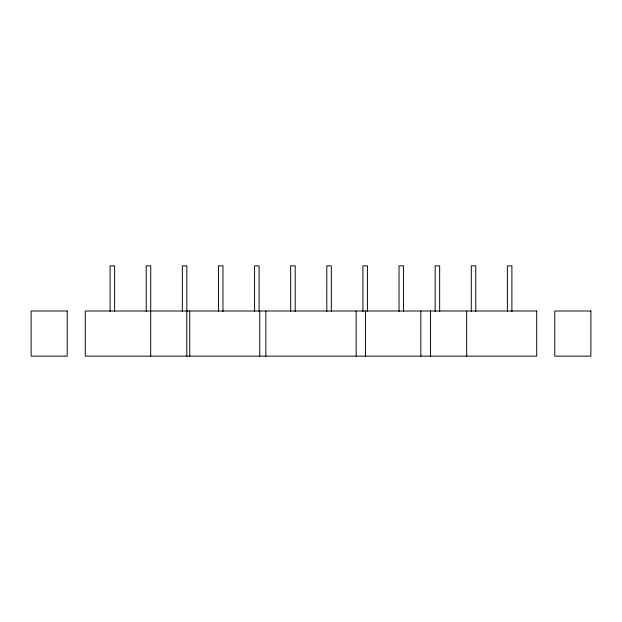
<?xml version="1.0" encoding="UTF-8"?>
<svg xmlns="http://www.w3.org/2000/svg" width="622" height="622" viewBox="0 0 622 622"><rect width="100%" height="100%" fill="white"/><g stroke="black" fill="none" stroke-linecap="round" stroke-linejoin="round"><path stroke-width="0.93" d="M511.898 311.482L511.898 265.858L507.389 265.858L507.381 311.482M475.783 311.482L475.783 265.858L471.274 265.858L471.266 311.482M466.679 311L466.679 356.142M439.661 311.482L439.661 265.858L435.151 265.858L435.151 311.482M430.564 311L430.564 356.142M420.853 311L420.853 356.142M403.546 311.482L403.546 265.858L399.036 265.858L399.036 311.482M367.431 311.482L367.431 265.858L362.921 265.858L362.914 311.482M365.448 311L365.448 356.142M356.142 311L356.142 356.142M331.316 311.482L331.316 265.858L326.807 265.858L326.799 311.482M295.201 311.482L295.201 265.858L290.692 265.858L290.684 311.482M265.858 311L265.858 356.142M259.778 311L259.778 356.142M259.086 311.482L259.086 265.858L254.577 265.858L254.569 311.482M222.964 311.482L222.964 265.858L218.462 265.858L218.454 311.482M189.741 311L189.741 356.142M186.849 311.482L186.849 265.858L182.339 265.858L182.339 311.482M186.802 311L186.802 356.142M150.687 356.142L150.734 265.858L146.224 265.858L146.217 311.482M114.619 311.482L114.619 265.858L110.11 265.858L110.102 311.482M67.215 311L31.1 311L31.1 356.142L67.215 356.142L67.215 311M536.724 311L85.276 311L85.276 356.142L536.724 356.142L536.724 311M590.9 311L554.785 311L554.785 356.142L590.9 356.142L590.9 311"/></g></svg>
